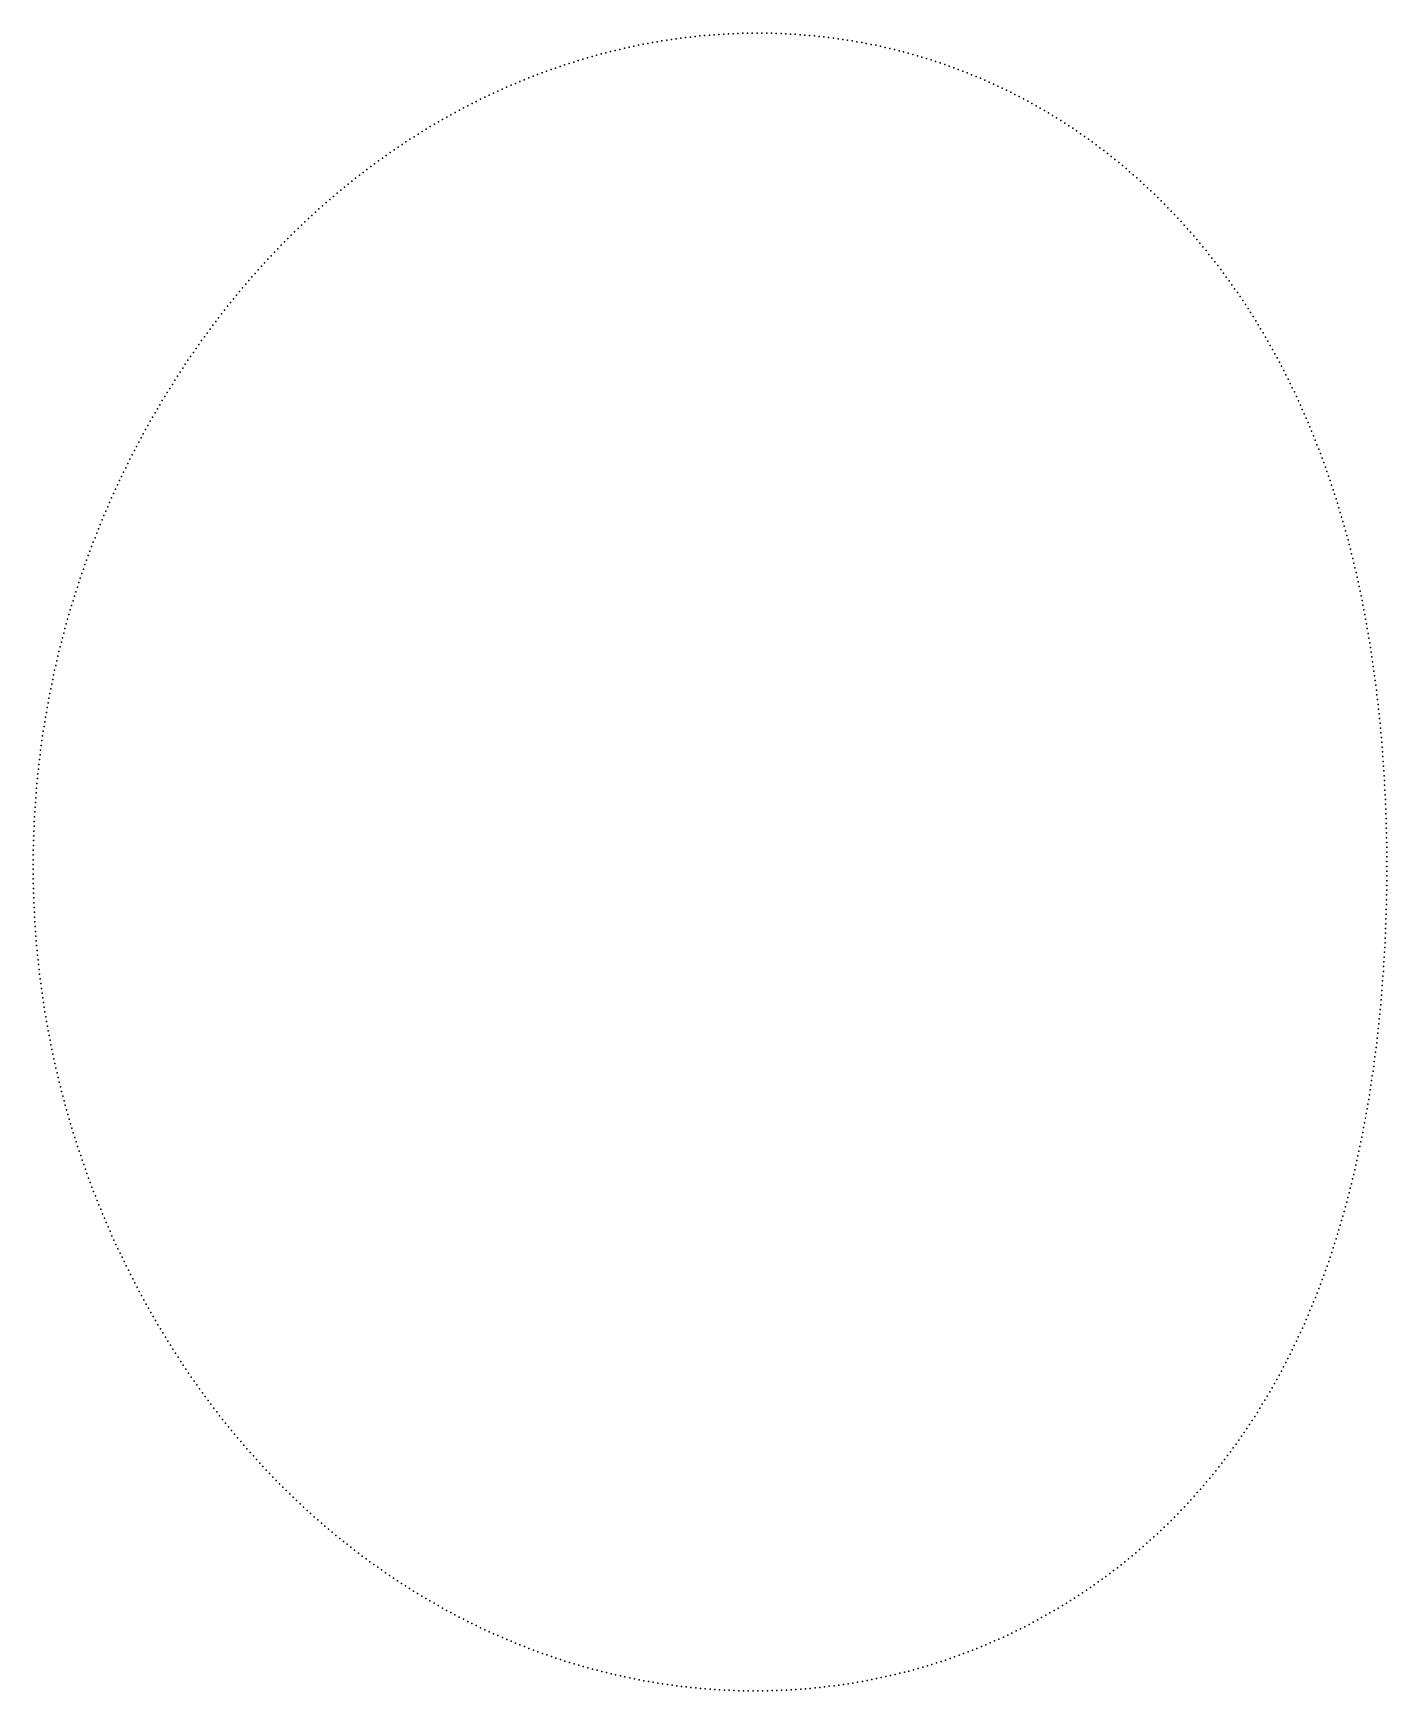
# Model space of a CAD drawing. Header units: metres. Extents: x -98 to 49, y -89 to 90.
import ezdxf

# ---------------------------------------------------------------- set-up
doc = ezdxf.new("R2010")
doc.units = ezdxf.units.M

msp = doc.modelspace()

# ---------------------------------------------------------------- linework, layer by layer
for p in [(-26.77, 89.83), (-26.25, 89.89), (-25.74, 89.94), (-25.22, 89.99), (-24.71, 90.03), (-24.19, 90.07), (-23.68, 90.11), (-23.16, 90.14), (-22.64, 90.17), (-22.13, 90.19), (-21.61, 90.21), (-21.09, 90.23), (-20.57, 90.24), (-20.06, 90.25), (-19.54, 90.25), (-19.02, 90.25), (-18.5, 90.24), (-17.99, 90.23), (-17.47, 90.22), (-16.95, 90.2), (-16.43, 90.18), (-15.92, 90.15), (-15.4, 90.12), (-14.88, 90.08), (-14.37, 90.04), (-13.85, 90), (-13.34, 89.95), (-12.82, 89.89), (-12.31, 89.84), (-11.79, 89.78), (-36.42, 87.99), (-35.92, 88.12), (-35.42, 88.25), (-34.92, 88.37), (-34.41, 88.49), (-33.91, 88.61), (-33.4, 88.72), (-32.9, 88.83), (-32.39, 88.94), (-31.88, 89.04), (-31.38, 89.13), (-30.87, 89.23), (-30.36, 89.32), (-29.85, 89.4), (-29.33, 89.48), (-28.82, 89.56), (-28.31, 89.63), (-27.8, 89.7), (-27.28, 89.77), (-11.28, 89.71), (-10.77, 89.64), (-10.26, 89.57), (-9.74, 89.49), (-9.23, 89.41), (-8.72, 89.32), (-8.21, 89.23), (-7.71, 89.13), (-7.2, 89.03), (-6.69, 88.93), (-6.18, 88.82), (-5.68, 88.7), (-5.17, 88.59), (-4.67, 88.47), (-4.17, 88.34), (-3.67, 88.21), (-3.17, 88.08), (-41.86, 86.3), (-41.37, 86.47), (-40.88, 86.64), (-40.39, 86.81), (-39.9, 86.97), (-39.4, 87.12), (-38.91, 87.28), (-38.41, 87.43), (-37.92, 87.58), (-37.42, 87.72), (-36.92, 87.86), (-2.67, 87.94), (-2.17, 87.79), (-1.68, 87.65), (-1.18, 87.5), (-0.69, 87.34), (-0.2, 87.18), (0.3, 87.02), (0.78, 86.85), (1.27, 86.68), (1.76, 86.5), (2.24, 86.32), (-46.67, 84.39), (-46.19, 84.6), (-45.72, 84.8), (-45.24, 85), (-44.76, 85.2), (-44.28, 85.39), (-43.8, 85.58), (-43.32, 85.77), (-42.83, 85.95), (-42.35, 86.13), (2.73, 86.14), (3.21, 85.95), (3.69, 85.75), (4.17, 85.56), (4.65, 85.36), (5.12, 85.15), (5.59, 84.94), (6.07, 84.73), (6.53, 84.51), (-50.41, 82.62), (-49.95, 82.85), (-49.48, 83.08), (-49.02, 83.31), (-48.55, 83.53), (-48.08, 83.75), (-47.61, 83.97), (-47.14, 84.18), (7, 84.29), (7.47, 84.06), (7.93, 83.84), (8.39, 83.6), (8.86, 83.37), (9.31, 83.12), (9.77, 82.88), (10.22, 82.63), (-53.6, 80.9), (-53.15, 81.16), (-52.7, 81.41), (-52.24, 81.66), (-51.79, 81.9), (-51.33, 82.15), (-50.87, 82.39), (10.68, 82.38), (11.12, 82.12), (11.57, 81.86), (12.02, 81.6), (12.46, 81.33), (12.9, 81.06), (-56.7, 79.03), (-56.26, 79.31), (-55.82, 79.58), (-55.38, 79.85), (-54.94, 80.12), (-54.49, 80.38), (-54.05, 80.64), (13.34, 80.78), (13.78, 80.51), (14.21, 80.22), (14.64, 79.94), (15.07, 79.65), (15.5, 79.36), (15.92, 79.06), (-59.29, 77.31), (-58.86, 77.6), (-58.43, 77.89), (-58, 78.18), (-57.57, 78.47), (-57.14, 78.75), (16.34, 78.76), (16.76, 78.46), (17.18, 78.15), (17.59, 77.84), (18, 77.53), (18.41, 77.21), (-61.8, 75.49), (-61.39, 75.8), (-60.97, 76.1), (-60.55, 76.41), (-60.13, 76.71), (-59.71, 77.01), (18.82, 76.89), (19.22, 76.57), (19.63, 76.24), (20.02, 75.91), (20.42, 75.58), (-63.84, 73.89), (-63.44, 74.22), (-63.03, 74.54), (-62.62, 74.86), (-62.21, 75.17), (20.81, 75.24), (21.2, 74.9), (21.59, 74.56), (21.98, 74.21), (22.36, 73.86), (-66.22, 71.89), (-65.83, 72.23), (-65.43, 72.57), (-65.04, 72.9), (-64.64, 73.24), (-64.24, 73.57), (22.74, 73.51), (23.11, 73.16), (23.49, 72.8), (23.86, 72.44), (24.23, 72.07), (-68.14, 70.16), (-67.76, 70.51), (-67.38, 70.86), (-66.99, 71.21), (-66.61, 71.55), (24.59, 71.71), (24.95, 71.34), (25.31, 70.97), (25.67, 70.59), (26.02, 70.21), (-70.01, 68.37), (-69.64, 68.73), (-69.26, 69.09), (-68.89, 69.45), (-68.52, 69.81), (26.38, 69.83), (26.72, 69.45), (27.07, 69.06), (27.41, 68.68), (27.75, 68.29), (-71.82, 66.52), (-71.46, 66.89), (-71.1, 67.27), (-70.74, 67.64), (-70.37, 68), (28.09, 67.89), (28.42, 67.5), (28.75, 67.1), (29.08, 66.7), (-73.22, 65), (-72.88, 65.38), (-72.52, 65.76), (-72.17, 66.14), (29.4, 66.29), (29.72, 65.89), (30.04, 65.48), (30.36, 65.07), (30.67, 64.66), (-74.93, 63.06), (-74.59, 63.45), (-74.26, 63.84), (-73.91, 64.23), (-73.57, 64.62), (30.98, 64.24), (31.28, 63.83), (31.59, 63.41), (31.89, 62.99), (-76.58, 61.06), (-76.26, 61.47), (-75.93, 61.87), (-75.6, 62.27), (-75.27, 62.66), (32.18, 62.56), (32.48, 62.14), (32.77, 61.71), (33.06, 61.28), (-77.86, 59.43), (-77.54, 59.84), (-77.22, 60.25), (-76.9, 60.66), (33.34, 60.85), (33.63, 60.41), (33.91, 59.98), (34.18, 59.54), (-79.1, 57.77), (-78.79, 58.19), (-78.48, 58.61), (-78.17, 59.02), (34.46, 59.1), (34.73, 58.66), (35, 58.22), (35.26, 57.78), (-80.59, 55.66), (-80.3, 56.09), (-80, 56.51), (-79.7, 56.94), (-79.4, 57.36), (35.52, 57.33), (35.78, 56.88), (36.04, 56.43), (36.29, 55.98), (-81.75, 53.95), (-81.47, 54.38), (-81.18, 54.81), (-80.89, 55.24), (36.54, 55.53), (36.78, 55.07), (37.03, 54.61), (37.27, 54.16), (-82.87, 52.21), (-82.6, 52.65), (-82.32, 53.08), (-82.04, 53.52), (37.5, 53.7), (37.74, 53.24), (37.97, 52.77), (38.2, 52.31), (-83.96, 50.45), (-83.69, 50.89), (-83.42, 51.33), (-83.15, 51.77), (38.43, 51.84), (38.65, 51.38), (38.87, 50.91), (39.09, 50.44), (-85.01, 48.66), (-84.75, 49.11), (-84.49, 49.56), (-84.23, 50), (39.3, 49.97), (39.51, 49.5), (39.72, 49.02), (39.93, 48.55), (-86.02, 46.85), (-85.77, 47.31), (-85.52, 47.76), (-85.26, 48.21), (40.13, 48.07), (40.33, 47.59), (40.52, 47.12), (-86.99, 45.03), (-86.75, 45.48), (-86.51, 45.94), (-86.26, 46.4), (40.72, 46.64), (40.91, 46.16), (41.1, 45.67), (41.29, 45.19), (-87.92, 43.18), (-87.69, 43.64), (-87.46, 44.1), (-87.22, 44.57), (41.47, 44.71), (41.65, 44.22), (41.83, 43.74), (42.01, 43.25), (-88.81, 41.31), (-88.59, 41.78), (-88.37, 42.24), (-88.15, 42.71), (42.18, 42.76), (42.35, 42.28), (42.52, 41.79), (-89.46, 39.9), (-89.24, 40.37), (-89.03, 40.84), (42.68, 41.3), (42.84, 40.8), (43, 40.31), (43.16, 39.82), (-90.28, 38), (-90.08, 38.47), (-89.87, 38.95), (-89.67, 39.42), (43.31, 39.33), (43.46, 38.83), (43.61, 38.34), (43.76, 37.84), (-91.06, 36.08), (-90.87, 36.56), (-90.68, 37.04), (-90.48, 37.52), (43.9, 37.34), (44.05, 36.84), (44.19, 36.35), (-91.8, 34.15), (-91.62, 34.63), (-91.44, 35.12), (-91.25, 35.6), (44.32, 35.85), (44.46, 35.35), (44.59, 34.85), (44.72, 34.35), (-92.34, 32.69), (-92.16, 33.18), (-91.98, 33.66), (44.84, 33.84), (44.97, 33.34), (45.09, 32.84), (45.21, 32.34), (-93, 30.73), (-92.84, 31.22), (-92.67, 31.71), (-92.51, 32.2), (45.33, 31.83), (45.44, 31.33), (45.55, 30.82), (-93.63, 28.76), (-93.48, 29.25), (-93.32, 29.74), (-93.16, 30.24), (45.66, 30.32), (45.77, 29.81), (45.88, 29.31), (45.98, 28.8), (-94.08, 27.27), (-93.93, 27.77), (-93.78, 28.26), (46.08, 28.29), (46.18, 27.78), (46.28, 27.28), (-94.63, 25.27), (-94.5, 25.77), (-94.36, 26.27), (-94.22, 26.77), (46.37, 26.77), (46.46, 26.26), (46.55, 25.75), (46.64, 25.24), (-95.02, 23.77), (-94.89, 24.27), (-94.76, 24.77), (46.73, 24.73), (46.81, 24.22), (46.89, 23.71), (-95.5, 21.76), (-95.39, 22.26), (-95.27, 22.77), (-95.15, 23.27), (46.97, 23.2), (47.05, 22.68), (47.13, 22.17), (47.2, 21.66), (-95.83, 20.24), (-95.73, 20.75), (-95.62, 21.25), (47.27, 21.15), (47.34, 20.64), (47.41, 20.12), (-96.24, 18.21), (-96.14, 18.72), (-96.04, 19.23), (-95.94, 19.73), (47.48, 19.61), (47.54, 19.1), (47.6, 18.58), (47.66, 18.07), (-96.6, 16.17), (-96.52, 16.68), (-96.43, 17.19), (-96.34, 17.7), (47.72, 17.55), (47.78, 17.04), (47.83, 16.53), (-96.85, 14.64), (-96.77, 15.15), (-96.69, 15.66), (47.88, 16.01), (47.93, 15.5), (47.98, 14.98), (48.03, 14.47), (-97.14, 12.59), (-97.07, 13.1), (-97, 13.62), (-96.93, 14.13), (48.08, 13.95), (48.12, 13.44), (48.16, 12.92), (-97.32, 11.05), (-97.26, 11.56), (-97.2, 12.08), (48.2, 12.4), (48.24, 11.89), (48.28, 11.37), (48.31, 10.86), (-97.54, 8.99), (-97.49, 9.5), (-97.44, 10.02), (-97.38, 10.53), (48.34, 10.34), (48.38, 9.82), (48.41, 9.31), (-97.67, 7.44), (-97.62, 7.96), (-97.58, 8.47), (48.43, 8.79), (48.46, 8.27), (48.48, 7.76), (48.51, 7.24), (-97.77, 5.89), (-97.74, 6.41), (-97.7, 6.93), (48.53, 6.72), (48.55, 6.21), (48.57, 5.69), (-97.87, 3.83), (-97.85, 4.34), (-97.83, 4.86), (-97.8, 5.38), (48.59, 5.17), (48.6, 4.66), (48.61, 4.14), (48.63, 3.62), (-97.92, 2.27), (-97.91, 2.79), (-97.89, 3.31), (48.64, 3.1), (48.65, 2.59), (48.65, 2.07), (-97.95, 0.72), (-97.95, 0.2), (-97.94, 1.24), (-97.93, 1.76), (48.66, 1.55), (48.66, 1.03), (48.67, 0.52), (48.67, 0), (-97.95, -0.31), (-97.95, -0.83), (-97.94, -1.35), (48.66, -1.03), (48.66, -1.55), (48.67, -0.52), (-97.93, -1.87), (-97.92, -2.38), (-97.91, -2.9), (-97.89, -3.42), (48.64, -3.1), (48.65, -2.07), (48.65, -2.59), (-97.87, -3.94), (-97.85, -4.45), (-97.82, -4.97), (48.59, -5.17), (48.6, -4.66), (48.62, -4.14), (48.63, -3.62), (-97.79, -5.49), (-97.76, -6), (-97.73, -6.52), (-97.7, -7.04), (48.53, -6.72), (48.55, -6.21), (48.57, -5.69), (-97.66, -7.55), (-97.62, -8.07), (-97.57, -8.58), (48.44, -8.79), (48.47, -8.27), (48.49, -7.76), (48.51, -7.24), (-97.53, -9.1), (-97.48, -9.61), (-97.42, -10.13), (-97.37, -10.64), (48.35, -10.34), (48.38, -9.82), (48.41, -9.31), (-97.31, -11.16), (-97.25, -11.67), (-97.19, -12.19), (48.21, -12.41), (48.25, -11.89), (48.29, -11.37), (48.32, -10.86), (-97.12, -12.7), (-97.05, -13.21), (-96.98, -13.73), (-96.91, -14.24), (48.09, -13.95), (48.13, -13.44), (48.17, -12.92), (-96.83, -14.75), (-96.75, -15.26), (-96.67, -15.77), (47.9, -16.01), (47.95, -15.5), (48, -14.98), (48.05, -14.47), (-96.59, -16.28), (-96.5, -16.79), (-96.41, -17.3), (-96.32, -17.81), (47.74, -17.56), (47.8, -17.04), (47.85, -16.53), (-96.22, -18.32), (-96.12, -18.83), (-96.02, -19.34), (47.51, -19.61), (47.57, -19.1), (47.63, -18.59), (47.69, -18.07), (-95.92, -19.84), (-95.81, -20.35), (-95.7, -20.86), (-95.59, -21.36), (47.31, -21.15), (47.38, -20.64), (47.44, -20.13), (-95.48, -21.87), (-95.36, -22.37), (-95.24, -22.87), (47.02, -23.2), (47.09, -22.69), (47.17, -22.18), (47.24, -21.66), (-95.12, -23.38), (-94.99, -23.88), (-94.87, -24.38), (-94.73, -24.88), (46.78, -24.73), (46.86, -24.22), (46.94, -23.71), (-94.6, -25.38), (-94.47, -25.88), (-94.33, -26.38), (-94.19, -26.88), (46.43, -26.77), (46.52, -26.26), (46.61, -25.75), (46.7, -25.24), (-94.05, -27.37), (-93.9, -27.87), (-93.75, -28.37), (46.15, -28.3), (46.25, -27.79), (46.34, -27.28), (-93.6, -28.86), (-93.44, -29.36), (-93.29, -29.85), (-93.13, -30.34), (45.75, -30.33), (45.85, -29.82), (45.95, -29.32), (46.05, -28.81), (-92.97, -30.83), (-92.8, -31.32), (-92.64, -31.81), (-92.47, -32.3), (45.42, -31.85), (45.53, -31.34), (45.64, -30.84), (-92.29, -32.79), (-92.12, -33.28), (-91.94, -33.76), (44.95, -33.86), (45.08, -33.36), (45.19, -32.86), (45.31, -32.35), (-91.76, -34.25), (-91.58, -34.73), (-91.4, -35.22), (-91.21, -35.7), (44.45, -35.87), (44.58, -35.37), (44.71, -34.87), (44.83, -34.37), (-91.02, -36.18), (-90.83, -36.66), (-90.63, -37.14), (-90.43, -37.62), (44.05, -37.37), (44.18, -36.87), (44.32, -36.37), (-90.23, -38.1), (-90.03, -38.57), (-89.83, -39.05), (43.47, -39.36), (43.62, -38.86), (43.77, -38.36), (43.91, -37.87), (-89.62, -39.52), (-89.41, -40), (-89.2, -40.47), (-88.98, -40.94), (43.01, -40.84), (43.17, -40.35), (43.32, -39.85), (-88.76, -41.41), (-88.54, -41.88), (-88.32, -42.34), (-88.1, -42.81), (42.37, -42.8), (42.53, -42.32), (42.7, -41.82), (42.86, -41.33), (-87.87, -43.27), (-87.64, -43.74), (-87.41, -44.2), (-87.17, -44.66), (41.67, -44.75), (41.85, -44.27), (42.02, -43.78), (42.2, -43.29), (-86.93, -45.12), (-86.69, -45.58), (-86.45, -46.04), (-86.21, -46.49), (41.12, -46.21), (41.31, -45.72), (41.49, -45.24), (-85.96, -46.95), (-85.71, -47.4), (-85.46, -47.86), (-85.21, -48.31), (40.34, -48.12), (40.54, -47.65), (40.74, -47.17), (40.93, -46.69), (-84.95, -48.76), (-84.69, -49.2), (-84.43, -49.65), (-84.17, -50.1), (39.52, -50.02), (39.73, -49.55), (39.94, -49.07), (40.14, -48.6), (-83.9, -50.54), (-83.63, -50.98), (-83.36, -51.42), (-83.09, -51.86), (38.64, -51.9), (38.87, -51.43), (39.08, -50.96), (39.3, -50.49), (-82.81, -52.3), (-82.54, -52.74), (-82.26, -53.17), (-81.97, -53.61), (37.72, -53.75), (37.95, -53.29), (38.19, -52.82), (38.42, -52.36), (-81.69, -54.04), (-81.4, -54.47), (-81.11, -54.9), (-80.82, -55.33), (36.74, -55.57), (36.99, -55.12), (37.24, -54.66), (37.48, -54.21), (-80.52, -55.75), (-80.23, -56.17), (-79.93, -56.6), (-79.62, -57.02), (-79.32, -57.43), (35.71, -57.37), (35.98, -56.92), (36.23, -56.47), (36.49, -56.02), (-79.01, -57.85), (-78.7, -58.26), (-78.39, -58.68), (-78.07, -59.09), (34.64, -59.14), (34.91, -58.7), (35.18, -58.26), (35.45, -57.81), (-77.76, -59.5), (-77.44, -59.9), (-77.11, -60.31), (-76.79, -60.71), (33.51, -60.87), (33.8, -60.44), (34.08, -60.01), (34.36, -59.57), (-76.46, -61.11), (-76.13, -61.51), (-75.8, -61.91), (-75.47, -62.3), (-75.13, -62.7), (32.33, -62.57), (32.63, -62.15), (32.93, -61.73), (33.22, -61.3), (-74.79, -63.09), (-74.45, -63.48), (-74.1, -63.86), (-73.76, -64.25), (-73.41, -64.63), (31.1, -64.23), (31.41, -63.82), (31.72, -63.41), (32.03, -62.99), (-73.06, -65.01), (-72.7, -65.39), (-72.35, -65.76), (-71.99, -66.14), (29.49, -66.26), (29.81, -65.86), (30.14, -65.46), (30.46, -65.05), (30.78, -64.64), (-71.63, -66.51), (-71.27, -66.88), (-70.9, -67.24), (-70.53, -67.61), (-70.16, -67.97), (27.8, -68.22), (28.14, -67.83), (28.48, -67.44), (28.82, -67.05), (29.15, -66.65), (-69.79, -68.33), (-69.42, -68.69), (-69.04, -69.04), (-68.66, -69.4), (-68.28, -69.75), (26.39, -69.73), (26.74, -69.36), (27.1, -68.98), (27.45, -68.6), (-67.9, -70.1), (-67.51, -70.44), (-67.12, -70.78), (-66.73, -71.12), (-66.34, -71.46), (-65.95, -71.8), (24.56, -71.56), (24.93, -71.2), (25.3, -70.84), (25.67, -70.47), (26.03, -70.11), (-65.55, -72.13), (-65.15, -72.46), (-64.75, -72.79), (-64.35, -73.11), (-63.95, -73.43), (22.66, -73.32), (23.05, -72.98), (23.43, -72.63), (23.81, -72.28), (24.19, -71.92), (-63.54, -73.75), (-63.13, -74.07), (-62.72, -74.38), (-62.3, -74.7), (-61.89, -75.01), (-61.47, -75.31), (20.29, -75.32), (20.69, -75), (21.09, -74.67), (21.49, -74.34), (21.88, -74), (22.27, -73.66), (-61.05, -75.62), (-60.63, -75.92), (-60.21, -76.21), (-59.78, -76.51), (-59.35, -76.8), (-58.93, -77.09), (18.24, -76.9), (18.66, -76.6), (19.07, -76.28), (19.48, -75.97), (19.89, -75.65), (-58.49, -77.37), (-58.06, -77.66), (-57.63, -77.94), (-57.19, -78.22), (-56.75, -78.49), (-56.31, -78.76), (15.27, -78.97), (15.7, -78.69), (16.13, -78.4), (16.56, -78.11), (16.98, -77.81), (17.4, -77.51), (17.82, -77.21), (-55.87, -79.03), (-55.42, -79.3), (-54.98, -79.56), (-54.53, -79.82), (-54.08, -80.07), (-53.63, -80.33), (-53.17, -80.58), (12.63, -80.6), (13.07, -80.34), (13.52, -80.07), (13.96, -79.8), (14.4, -79.53), (14.83, -79.25), (-52.72, -80.82), (-52.26, -81.07), (-51.8, -81.31), (-51.34, -81.54), (-50.88, -81.78), (-50.42, -82.01), (-49.95, -82.23), (-49.49, -82.46), (8.99, -82.58), (9.45, -82.35), (9.91, -82.11), (10.37, -81.87), (10.83, -81.62), (11.28, -81.37), (11.73, -81.12), (12.18, -80.86), (-49.02, -82.68), (-48.55, -82.9), (-48.08, -83.11), (-47.61, -83.32), (-47.13, -83.53), (-46.66, -83.73), (-46.18, -83.93), (-45.7, -84.13), (-45.22, -84.32), (5.23, -84.31), (5.71, -84.11), (6.18, -83.9), (6.65, -83.69), (7.13, -83.48), (7.6, -83.26), (8.06, -83.04), (8.53, -82.81), (-44.74, -84.51), (-44.26, -84.7), (-43.77, -84.88), (-43.29, -85.07), (-42.8, -85.24), (-42.31, -85.41), (-41.82, -85.58), (-41.33, -85.75), (-40.84, -85.91), (-40.35, -86.07), (0.38, -86.12), (0.88, -85.96), (1.37, -85.79), (1.85, -85.62), (2.34, -85.44), (2.83, -85.26), (3.31, -85.08), (3.79, -84.9), (4.27, -84.7), (4.75, -84.51), (-39.85, -86.22), (-39.36, -86.37), (-38.86, -86.52), (-38.37, -86.67), (-37.87, -86.81), (-37.37, -86.94), (-36.87, -87.07), (-36.37, -87.2), (-35.86, -87.33), (-35.36, -87.45), (-34.86, -87.57), (-34.35, -87.68), (-33.85, -87.79), (-33.34, -87.9), (-6.61, -87.98), (-6.11, -87.87), (-5.6, -87.76), (-5.1, -87.64), (-4.59, -87.53), (-4.09, -87.4), (-3.59, -87.28), (-3.09, -87.15), (-2.59, -87.01), (-2.09, -86.87), (-1.59, -86.73), (-1.1, -86.59), (-0.6, -86.43), (-0.11, -86.28), (-32.83, -88), (-32.33, -88.1), (-31.82, -88.2), (-31.31, -88.29), (-30.8, -88.37), (-30.29, -88.46), (-29.77, -88.54), (-29.26, -88.61), (-28.75, -88.69), (-28.24, -88.75), (-27.72, -88.82), (-27.21, -88.88), (-26.7, -88.93), (-26.18, -88.99), (-25.67, -89.03), (-25.15, -89.08), (-24.63, -89.12), (-24.12, -89.15), (-23.6, -89.19), (-23.08, -89.21), (-22.57, -89.24), (-22.05, -89.26), (-21.53, -89.28), (-21.02, -89.29), (-20.5, -89.3), (-19.98, -89.3), (-19.46, -89.3), (-18.95, -89.29), (-18.43, -89.29), (-17.91, -89.27), (-17.39, -89.26), (-16.88, -89.24), (-16.36, -89.21), (-15.84, -89.19), (-15.33, -89.15), (-14.81, -89.12), (-14.29, -89.08), (-13.78, -89.03), (-13.26, -88.98), (-12.75, -88.93), (-12.23, -88.87), (-11.72, -88.81), (-11.21, -88.75), (-10.69, -88.68), (-10.18, -88.6), (-9.67, -88.53), (-9.16, -88.45), (-8.65, -88.36), (-8.14, -88.27), (-7.63, -88.18), (-7.12, -88.08)]:
    msp.add_point(p)

doc.saveas('drawing.dxf')
